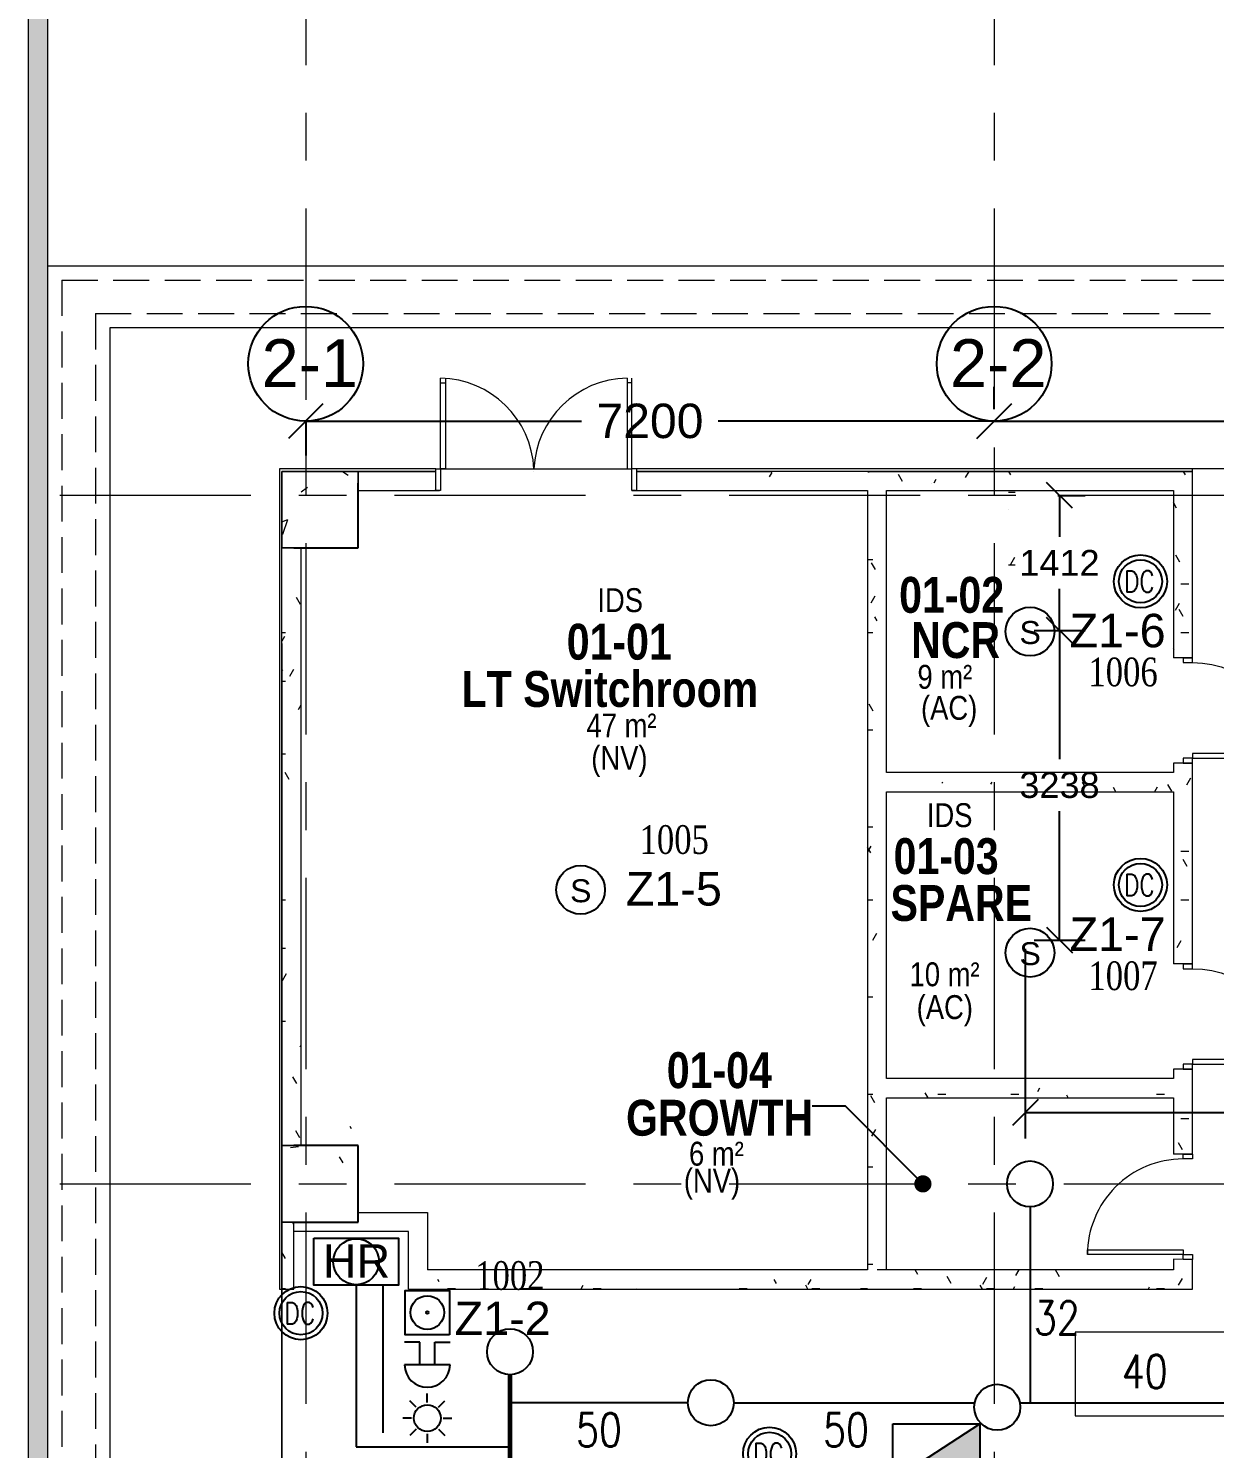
# Model space of a CAD drawing. Header units: millimetres. Extents: x -282761 to 137668, y -273845 to 94451.
# Drawn here: x -10479 to 1926, y -5993 to 8857 of the extents above; entities that cross this region are included whole.
import ezdxf

# ---------------------------------------------------------------- set-up
doc = ezdxf.new("R2010")
doc.units = ezdxf.units.MM
doc.linetypes.add('BLK_2 - 1ST__2ND_STOREY_PLAN-archi clean_11 SEPT 2024$0$IDA - Grid Line', pattern=[3500, 2000, -500, 500, -500])
doc.linetypes.add('BLK_2 - 1ST__2ND_STOREY_PLAN-archi clean_11 SEPT 2024$0$IDA - Hidden 065', pattern=[537.5, 375, -162.5])
doc.layers.get('Defpoints').update_dxf_attribs({"color": 8})
for name, color, linetype in [('ADRESS', 42, 'Continuous'), ('DIM', 8, 'Continuous'), ('M-_FIRE----_E-', 14, 'Continuous'), ('M-_FIRESMOKE_E-', 1, 'Continuous'), ('M-_FIRESPRK_T-', 7, 'Continuous'), ('M-_SPRKPIEX_E-', 1, 'Continuous'), ('M-FIRE----_E-', 12, 'Continuous'), ('M-FIRE----_E- @ 1', 12, 'Continuous'), ('M-HOSEREEL_E-', 1, 'Continuous'), ('M_HR PIPE', 3, 'Continuous'), ('ROOMNAME', 7, 'Continuous'), ('SITE DIM', 5, 'Continuous'), ('ZONENAME', 152, 'Continuous')]:
    doc.layers.add(name, color=color, linetype=linetype)
for name, color, linetype, lineweight in [('BLK_2 - 1ST__2ND_STOREY_PLAN-archi clean_11 SEPT 2024$0$0-1', 8, 'Continuous', 5), ('BLK_2 - 1ST__2ND_STOREY_PLAN-archi clean_11 SEPT 2024$0$1599_DB_A_BLK2_HQ_R21- LINKVIEW_BLK2_1ST STOREY Toilet JOH$0$A-_WALL----_H-2', 8, 'Continuous', 9), ('BLK_2 - 1ST__2ND_STOREY_PLAN-archi clean_11 SEPT 2024$0$1599_DB_A_BLK2_HQ_R21- LINKVIEW_BLK2_1ST STOREY Toilet JOH$0$S-_COLN----_E', 8, 'Continuous', 9), ('BLK_2 - 1ST__2ND_STOREY_PLAN-archi clean_11 SEPT 2024$0$_CATCHMENT_DRAIN', 8, 'Continuous', 0), ('BLK_2 - 1ST__2ND_STOREY_PLAN-archi clean_11 SEPT 2024$0$_CATCHMENT_DRAIN_HD', 8, 'BLK_2 - 1ST__2ND_STOREY_PLAN-archi clean_11 SEPT 2024$0$IDA - Hidden 065', 0), ('BLK_2 - 1ST__2ND_STOREY_PLAN-archi clean_11 SEPT 2024$0$A-_ANOT----_D-1', 8, 'Continuous', 9), ('BLK_2 - 1ST__2ND_STOREY_PLAN-archi clean_11 SEPT 2024$0$A-_DETA----_E-1', 8, 'Continuous', 9), ('BLK_2 - 1ST__2ND_STOREY_PLAN-archi clean_11 SEPT 2024$0$A-_DOOR----_E', 8, 'Continuous', 9), ('BLK_2 - 1ST__2ND_STOREY_PLAN-archi clean_11 SEPT 2024$0$A-_DOOR----_E-1', 8, 'Continuous', 9), ('BLK_2 - 1ST__2ND_STOREY_PLAN-archi clean_11 SEPT 2024$0$A-_FLOR----_E', 8, 'Continuous', 9), ('BLK_2 - 1ST__2ND_STOREY_PLAN-archi clean_11 SEPT 2024$0$A-_WALL----_E', 8, 'Continuous', 9), ('BLK_2 - 1ST__2ND_STOREY_PLAN-archi clean_11 SEPT 2024$0$A-_WALL----_E-1', 8, 'Continuous', 18), ('BLK_2 - 1ST__2ND_STOREY_PLAN-archi clean_11 SEPT 2024$0$A-_WALL----_H-1', 8, 'Continuous', 9), ('BLK_2 - 1ST__2ND_STOREY_PLAN-archi clean_11 SEPT 2024$0$A-_WALL----_H-2', 8, 'Continuous', 9), ('BLK_2 - 1ST__2ND_STOREY_PLAN-archi clean_11 SEPT 2024$0$A-_WALLPRTN_E-1', 8, 'Continuous', 18), ('BLK_2 - 1ST__2ND_STOREY_PLAN-archi clean_11 SEPT 2024$0$S-_ANOTGRID_E-1', 8, 'BLK_2 - 1ST__2ND_STOREY_PLAN-archi clean_11 SEPT 2024$0$IDA - Grid Line', 9), ('BLK_2 - 1ST__2ND_STOREY_PLAN-archi clean_11 SEPT 2024$0$S-_COLN----_E', 8, 'Continuous', 9), ('BLK_2 - 1ST__2ND_STOREY_PLAN-archi clean_11 SEPT 2024$0$S-_COLN----_E-1', 8, 'Continuous', 25), ('BLK_2 - 1ST__2ND_STOREY_PLAN-archi clean_11 SEPT 2024$0$S-_COLN----_E-2', 8, 'Continuous', 9)]:
    doc.layers.add(name, color=color, linetype=linetype, lineweight=lineweight)
doc.styles.add('BLK_2 - 1ST__2ND_STOREY_PLAN_12  JUNE 2024$0$Arial Narrow_2', font='ARIALN.TTF', dxfattribs={"height": 500})
doc.styles.add('BLK_2 - 1ST__2ND_STOREY_PLAN_12  JUNE 2024$0$Arial Narrow_4', font='ARIALN.TTF', dxfattribs={"height": 375})
doc.styles.add('BLK_2 - 1ST__2ND_STOREY_PLAN_12  JUNE 2024$0$Arial Narrow_B_2', font='ARIALNB.TTF', dxfattribs={"height": 500})
doc.styles.add('Simplex', font='SIMPLEX.shx', dxfattribs={"width": 0.8, "height": 2.5})
doc.styles.get("Standard").update_dxf_attribs({"font": 'arial.ttf'})
doc.styles.add('TIME', font='times.ttf', dxfattribs={"width": 0.8})
doc.styles.add('TW_Romans', font='romans.shx', dxfattribs={"width": 0.8})
doc.dimstyles.new('DIM 150', dxfattribs={"dimscale": 1500, "dimtxt": 0.18, "dimasz": 0.18, "dimexe": 0.18, "dimexo": 0.0625, "dimgap": 0.09, "dimtad": 0, "dimtih": 1, "dimtoh": 1, "dimdec": 0, "dimzin": 0, "dimdsep": 46, "dimtxsty": 'Standard', "dimblk": 'OBLIQUE', "dimcen": 0.09, "dimadec": 0, "dimazin": 0, "dimtfac": 1, "dimtdec": 0, "dimtofl": 0, "dimtmove": 0, "dimatfit": 3, "dimfxl": 1, "dimtolj": 1, "dimtzin": 0, "dimarcsym": 0})
doc.dimstyles.new('DIM 200', dxfattribs={"dimscale": 2000, "dimtxt": 0.18, "dimasz": 0.18, "dimexe": 0.18, "dimexo": 0.0625, "dimgap": 0.09, "dimtad": 0, "dimtih": 1, "dimtoh": 1, "dimdec": 0, "dimzin": 0, "dimdsep": 46, "dimtxsty": 'Standard', "dimblk": 'OBLIQUE', "dimcen": 0.09, "dimadec": 0, "dimazin": 0, "dimtfac": 1, "dimtdec": 0, "dimtofl": 0, "dimtmove": 0, "dimatfit": 3, "dimfxl": 1, "dimtolj": 1, "dimtzin": 0, "dimarcsym": 0})
doc.dimstyles.new('ROOM', dxfattribs={"dimscale": 1000, "dimtxt": 0.18, "dimasz": 0.18, "dimexe": 0.18, "dimexo": 0.0625, "dimgap": 0.09, "dimtad": 0, "dimtih": 1, "dimtoh": 1, "dimdec": 0, "dimzin": 0, "dimdsep": 46, "dimtxsty": 'Standard', "dimblk": 'OBLIQUE', "dimcen": 0.09, "dimadec": 0, "dimazin": 0, "dimtfac": 1, "dimtdec": 0, "dimtofl": 0, "dimtmove": 0, "dimatfit": 3, "dimldrblk": 'DOT', "dimfxl": 1, "dimtolj": 1, "dimtzin": 0, "dimarcsym": 0})
pattern_1 = [(50, (0, 0), (1821.84, -159.39), [190.5, -2095.5]), (355, (0, 0), (-352.428, 1910.567), [152.4, -1676.4]), (100.451, (151.8, -13.3), (1469.426, 1751.166), [161.9, -1780.9]), (46.184, (0, 508), (2710.79, -420.428), [285.75, -3143.25]), (96.636, (226, 473), (2374.026, 2474.276), [242.85, -2671.35]), (351.184, (0, 508), (2374.05, 2474.25), [228.6, -2514.6]), (21, (254, 381), (1516.144, -1022.652), [190.5, -2095.5]), (326, (254, 381), (618.02, 1841.88), [152.4, -1676.4]), (71.451, (380.3, 295.8), (2134.171, 819.212), [161.9, -1780.9]), (37.5, (0, 0), (30.886, 845.5504), [83.82, -1572.26, 83.82, -1617.98, -1682.75]), (37.5, (0, 0), (30.886, 845.5504), [-3357.88, 83.82, -1598.93]), (7.5, (0, 0), (668.1966, 1001.806), [83.82, -886.46, 83.82, -1534.16, -641.35]), (7.5, (0, 0), (668.1966, 1001.806), [-2588.26, 83.82, -557.53]), (327.5, (-566.4, 0), (1355.9093, -57.2896), [83.82, -551.18, 83.82, -1897.38, -2628.9]), (327.5, (-566.4, 0), (1355.9093, -57.2896), [-2616.2, 83.82, -2545.08]), (317.5, (-820.4, 0), (1481.293, 254.266), [83.82, -741.68, 83.82, -1231.9, -1866.9]), (317.5, (-820.4, 0), (1481.293, 254.266), [-2141.22, 83.82, -1783.08])]
pattern_2 = [(0, (0, 0), (1016, 254), [83.82, -678.18, 83.82, -678.18, -4064]), (0, (0, 0), (1016, 254), [-1524, 83.82, -1440.18, 83.82, -678.18, -1778]), (0, (0, 0), (1016, 254), [-3810, 83.82, -424.18, 83.82, -1186.18]), (120, (381, 127), (-727.97045, 752.8818), [83.82, -678.18, 83.82, -678.18, -4064]), (120, (381, 127), (-727.97045, 752.8818), [-1524, 83.82, -1440.18, 83.82, -678.18, -1778]), (120, (381, 127), (-727.97045, 752.8818), [-3810, 83.82, -424.18, 83.82, -1186.18]), (240, (508, 635), (-288.02955, -1006.8818), [83.82, -678.18, 83.82, -678.18, -4064]), (240, (508, 635), (-288.02955, -1006.8818), [-1524, 83.82, -1440.18, 83.82, -678.18, -1778]), (240, (508, 635), (-288.02955, -1006.8818), [-3810, 83.82, -424.18, 83.82, -1186.18])]
pattern_3 = [(0, (1825, 0), (1016, 254), [83.82, -678.18, 83.82, -678.18, -4064]), (0, (1825, 0), (1016, 254), [-1524, 83.82, -1440.18, 83.82, -678.18, -1778]), (0, (1825, 0), (1016, 254), [-3810, 83.82, -424.18, 83.82, -1186.18]), (120, (2206, 127), (-727.97045, 752.8818), [83.82, -678.18, 83.82, -678.18, -4064]), (120, (2206, 127), (-727.97045, 752.8818), [-1524, 83.82, -1440.18, 83.82, -678.18, -1778]), (120, (2206, 127), (-727.97045, 752.8818), [-3810, 83.82, -424.18, 83.82, -1186.18]), (240, (2333, 635), (-288.02955, -1006.8818), [83.82, -678.18, 83.82, -678.18, -4064]), (240, (2333, 635), (-288.02955, -1006.8818), [-1524, 83.82, -1440.18, 83.82, -678.18, -1778]), (240, (2333, 635), (-288.02955, -1006.8818), [-3810, 83.82, -424.18, 83.82, -1186.18])]
pattern_4 = [(0, (-131307.08, -42727.71), (1016, 254), [83.82, -678.18, 83.82, -678.18, -4064]), (0, (-131307.08, -42727.71), (1016, 254), [-1524, 83.82, -1440.18, 83.82, -678.18, -1778]), (0, (-131307.08, -42727.71), (1016, 254), [-3810, 83.82, -424.18, 83.82, -1186.18]), (120, (-130926.08, -42600.71), (-727.97, 752.882), [83.82, -678.18, 83.82, -678.18, -4064]), (120, (-130926.08, -42600.71), (-727.97, 752.882), [-1524, 83.82, -1440.18, 83.82, -678.18, -1778]), (120, (-130926.08, -42600.71), (-727.97, 752.882), [-3810, 83.82, -424.18, 83.82, -1186.18]), (240, (-130799.08, -42092.71), (-288.0295, -1006.882), [83.82, -678.18, 83.82, -678.18, -4064]), (240, (-130799.08, -42092.71), (-288.0295, -1006.882), [-1524, 83.82, -1440.18, 83.82, -678.18, -1778]), (240, (-130799.08, -42092.71), (-288.0295, -1006.882), [-3810, 83.82, -424.18, 83.82, -1186.18])]

# ---------------------------------------------------------------- blocks, each defined once
blk = doc.blocks.new('_Oblique')
at = {"color": 0, "linetype": 'ByBlock', "lineweight": -2}
blk.add_line((-0.5, -0.5), (0.5, 0.5), dxfattribs=at)
blk = doc.blocks.new('*D32')
at = {"layer": 'Defpoints', "color": 0, "transparency": 16777216}
for p in [(194, 3975), (-54, 2563), (304, 2563)]:
    blk.add_point(p, dxfattribs=at)
at = {"layer": 'SITE DIM', "color": 0, "lineweight": -2, "transparency": 16777216}
for p, q in [((288, 3975), (574, 3975)), ((304, 3975), (304, 3540)), ((304, 2563), (304, 2999)), ((39, 2563), (574, 2563))]:
    blk.add_line(p, q, dxfattribs=at)
at = {"layer": 'SITE DIM', "color": 0, "lineweight": -2, "transparency": 16777216, "xscale": 270, "yscale": 270, "zscale": 270}
for p, rotation in [((304, 3975), 90), ((304, 2563), 270)]:
    blk.add_blockref('_Oblique', p, dxfattribs=dict(at, rotation=rotation))
at = {"layer": 'SITE DIM', "color": 0, "transparency": 16777216, "insert": (304, 3269), "char_height": 270, "attachment_point": 5}
blk.add_mtext('\\A1;1412', dxfattribs=at)
blk = doc.blocks.new('*D33')
at = {"layer": 'Defpoints', "color": 0, "transparency": 16777216}
for p in [(-54, 2563), (-54, -675), (304, -675)]:
    blk.add_point(p, dxfattribs=at)
at = {"layer": 'SITE DIM', "color": 0, "lineweight": -2, "transparency": 16777216}
for p, q in [((39, 2563), (574, 2563)), ((304, 2563), (304, 1217)), ((304, -675), (304, 671)), ((39, -675), (574, -675))]:
    blk.add_line(p, q, dxfattribs=at)
at = {"layer": 'SITE DIM', "color": 0, "lineweight": -2, "transparency": 16777216, "xscale": 270, "yscale": 270, "zscale": 270}
for p, rotation in [((304, 2563), 90), ((304, -675), 270)]:
    blk.add_blockref('_Oblique', p, dxfattribs=dict(at, rotation=rotation))
at = {"layer": 'SITE DIM', "color": 0, "transparency": 16777216, "insert": (304, 944), "char_height": 270, "attachment_point": 5}
blk.add_mtext('\\A1;3238', dxfattribs=at)
blk = doc.blocks.new('*D37')
at = {"layer": 'Defpoints', "color": 0, "transparency": 16777216}
for p in [(-54, -675), (5378, -1662), (-54, -2479)]:
    blk.add_point(p, dxfattribs=at)
at = {"layer": 'SITE DIM', "color": 0, "lineweight": -2, "transparency": 16777216}
for p, q in [((-54, -768), (-54, -2749)), ((5378, -1756), (5378, -2749)), ((-54, -2479), (2125, -2479)), ((5378, -2479), (3199, -2479))]:
    blk.add_line(p, q, dxfattribs=at)
at = {"layer": 'SITE DIM', "color": 0, "lineweight": -2, "transparency": 16777216, "xscale": 270, "yscale": 270, "zscale": 270, "rotation": 180}
blk.add_blockref('_Oblique', (-54, -2479), dxfattribs=at)
at = {"layer": 'SITE DIM', "color": 0, "lineweight": -2, "transparency": 16777216, "xscale": 270, "yscale": 270, "zscale": 270}
blk.add_blockref('_Oblique', (5378, -2479), dxfattribs=at)
at = {"layer": 'SITE DIM', "color": 0, "transparency": 16777216, "insert": (2662, -2479), "char_height": 270, "attachment_point": 5}
blk.add_mtext('\\A1;5432', dxfattribs=at)
blk = doc.blocks.new('fire0101')
at = {"color": 0, "linetype": 'Continuous'}
blk.add_circle((0, 0), 100, dxfattribs=at)
blk = doc.blocks.new('_Dot')
at = {"color": 0, "linetype": 'ByBlock', "lineweight": -2}
blk.add_line((-0.5, 0), (-1, 0), dxfattribs=at)
at = {"color": 0, "linetype": 'ByBlock', "const_width": 0.5}
blk.add_lwpolyline([(-0.25, 0, 1), (0.25, 0, 1)], format="xyb", close=True, dxfattribs=at)
blk = doc.blocks.new('SMOKE')
at = {"layer": 'M-_FIRESMOKE_E-'}
blk.add_circle((0, 0), 255, dxfattribs=at)
blk.add_text('S', height=240, dxfattribs=at).set_placement((-110, -130))
blk = doc.blocks.new('Extinguisher')
at = {"layer": 'M-FIRE----_E-'}
for radius in [185.1, 150.3]:
    blk.add_circle((0, 0), radius, dxfattribs=at)
at = {"color": 7, "style": 'TW_Romans', "width": 0.8}
blk.add_text('DC', height=150, dxfattribs=at).set_placement((-116.1, -75.7))
blk = doc.blocks.new('Call Point')
at = {"layer": 'M-FIRE----_E-'}
blk.add_lwpolyline([(-231, 463), (231, 463), (231, 0), (-231, 0)], close=True, dxfattribs=at)
for radius in [176, 13.1]:
    blk.add_circle((0, 231), radius, dxfattribs=at)
blk = doc.blocks.new('Alarm Bell')
at = {"layer": 'M-FIRE----_E-'}
for p, q in [((-238, 0), (238, 0)), ((79, 0), (79, -238)), ((-79, 0), (-79, -238)), ((-79, -238), (-238, -238)), ((79, -238), (238, -238))]:
    blk.add_line(p, q, dxfattribs=at)
blk.add_arc((0, -3), 238, 0.697, 179.303, dxfattribs=at)
blk = doc.blocks.new('*U15')
at = {"layer": 'M-FIRE----_E-'}
blk.add_line((-33, -33), (33, 33), dxfattribs=at)
blk = doc.blocks.new('*U14')
at = {"layer": 'M-FIRE----_E-', "color": 0, "linetype": 'ByBlock', "lineweight": -2, "transparency": 16777216}
for p, rotation in [((31604, 13669), 45), ((31455, 13607), 90), ((31393, 13458), 135), ((31815, 13458), 315.0000000000001), ((31455, 13309), 180), ((31604, 13247), 225.0000000000001), ((31753, 13309), 270)]:
    blk.add_blockref('*U15', p, dxfattribs=dict(at, rotation=rotation))
blk.add_blockref('*U15', (31753, 13607), dxfattribs=at)
blk = doc.blocks.new('Strobe Light')
at = {"layer": 'M-FIRE----_E-'}
blk.add_circle((0, 0), 140, dxfattribs=at)
blk.add_blockref('*U14', (-31604, -13458), dxfattribs=at)
blk = doc.blocks.new('FM200 PANEL')
at = {"ltscale": 0.1}
h = blk.add_hatch(color=256, dxfattribs=at)
h.dxf.hatch_style = 1
h.paths.add_polyline_path([(-59571, -55914), (-60480, -56505), (-59571, -56505)])
blk.add_line((-60480, -56505), (-59571, -55914), dxfattribs=at)
blk.add_lwpolyline([(-60480, -55914), (-59571, -55914), (-59571, -56505), (-60480, -56505)], close=True, dxfattribs=at)
blk = doc.blocks.new('HR')
at = {"layer": 'M-HOSEREEL_E-'}
blk.add_lwpolyline([(-443, 492), (443, 492), (443, 0), (-443, 0)], close=True, dxfattribs=at)
blk.add_text('HR', height=350, dxfattribs=at).set_placement((-350, 80))
blk = doc.blocks.new('*D108')
at = {"layer": 'Defpoints', "color": 0, "transparency": 16777216}
for p in [(-7579, 4877), (-379, 4751), (-379, 4751)]:
    blk.add_point(p, dxfattribs=at)
at = {"layer": 'DIM', "color": 0, "lineweight": -2, "transparency": 16777216}
for p, q in [((-379, 4876), (-379, 5111)), ((-7579, 4752), (-7579, 4391)), ((-7579, 4751), (-4695, 4751)), ((-379, 4751), (-3264, 4751))]:
    blk.add_line(p, q, dxfattribs=at)
at = {"layer": 'DIM', "color": 0, "lineweight": -2, "transparency": 16777216, "xscale": 360, "yscale": 360, "zscale": 360, "rotation": 180}
blk.add_blockref('_Oblique', (-7579, 4751), dxfattribs=at)
at = {"layer": 'DIM', "color": 0, "lineweight": -2, "transparency": 16777216, "xscale": 360, "yscale": 360, "zscale": 360}
blk.add_blockref('_Oblique', (-379, 4751), dxfattribs=at)
at = {"layer": 'DIM', "color": 0, "transparency": 16777216, "insert": (-3979, 4751), "char_height": 360, "attachment_point": 5}
blk.add_mtext('\\A1;7200', dxfattribs=at)
blk = doc.blocks.new('*D109')
at = {"layer": 'Defpoints', "color": 0, "transparency": 16777216}
for p in [(-379, 4751), (6821, 4751), (6821, 4751)]:
    blk.add_point(p, dxfattribs=at)
at = {"layer": 'DIM', "color": 0, "lineweight": -2, "transparency": 16777216}
for p, q in [((-379, 4876), (-379, 5111)), ((6821, 4876), (6821, 5111)), ((-379, 4751), (2505, 4751)), ((6821, 4751), (3936, 4751))]:
    blk.add_line(p, q, dxfattribs=at)
at = {"layer": 'DIM', "color": 0, "lineweight": -2, "transparency": 16777216, "xscale": 360, "yscale": 360, "zscale": 360, "rotation": 180}
blk.add_blockref('_Oblique', (-379, 4751), dxfattribs=at)
at = {"layer": 'DIM', "color": 0, "lineweight": -2, "transparency": 16777216, "xscale": 360, "yscale": 360, "zscale": 360}
blk.add_blockref('_Oblique', (6821, 4751), dxfattribs=at)
at = {"layer": 'DIM', "color": 0, "transparency": 16777216, "insert": (3221, 4751), "char_height": 360, "attachment_point": 5}
blk.add_mtext('\\A1;7200', dxfattribs=at)
blk = doc.blocks.new('BLK_2 - 1ST__2ND_STOREY_PLAN-archi clean_11 SEPT 2024$0$IDA - F - Single - Swing - 1100L X 2200H - B2-FTD02 - 2HR-3463516-BLK 2 1ST STOREY PLAN')
at = {"layer": 'BLK_2 - 1ST__2ND_STOREY_PLAN-archi clean_11 SEPT 2024$0$A-_DOOR----_E-1'}
for p, q in [((-550, 50), (-500, 50)), ((-550, -50), (-550, 50)), ((-500, 50), (-500, -50)), ((500, 50), (550, 50)), ((500, -50), (500, 50)), ((550, 50), (550, -50)), ((-500, -50), (-550, -50)), ((450, -50), (500, -50)), ((450, -1050), (450, -50)), ((500, -50), (500, -1050)), ((550, -50), (500, -50)), ((500, -1050), (450, -1050))]:
    blk.add_line(p, q, dxfattribs=at)
blk.add_arc((500, -50), 1000, 180, 270, dxfattribs=at)
blk = doc.blocks.new('BLK_2 - 1ST__2ND_STOREY_PLAN-archi clean_11 SEPT 2024$0$1599_DB_A_BLK2_HQ_R21_rvt-1-BLK 2 1ST STOREY PLAN')
at = {"layer": 'BLK_2 - 1ST__2ND_STOREY_PLAN-archi clean_11 SEPT 2024$0$A-_WALL----_H-1'}
h = blk.add_hatch(dxfattribs=at)
h.set_pattern_fill('FP_3', color=256, style=0, pattern_type=2)
h.set_pattern_definition(pattern_3)
h.paths.add_polyline_path([(-129661, -47052), (-129611, -47052), (-129610, -46742), (-129811, -46742), (-129812, -47052)])
h.paths.add_polyline_path([(-129711, -45642), (-129611, -45642), (-129611, -44752), (-129811, -44752), (-129811, -45642)])
h.paths.add_polyline_path([(-129611, -43652), (-129611, -41552), (-129811, -41552), (-129811, -43652), (-129661, -43652)])
h.paths.add_polyline_path([(-129661, -40452), (-129611, -40452), (-129611, -38502), (-129811, -38502), (-129811, -40452)])
h = blk.add_hatch(dxfattribs=at)
h.set_pattern_fill('FP_3', color=256, style=0, pattern_type=2)
h.set_pattern_definition(pattern_3)
h.paths.add_polyline_path([(-133011, -46952), (-132911, -46952), (-132911, -38627), (-133011, -38627), (-133011, -46779)])
h = blk.add_hatch(dxfattribs=at)
h.set_pattern_fill('FP_3', color=256, style=0, pattern_type=2)
h.set_pattern_definition(pattern_3)
h.paths.add_polyline_path([(-129711, -41852), (-129711, -41752), (-132911, -41752), (-132911, -41852), (-130067, -41852)])
h = blk.add_hatch(dxfattribs=at)
h.set_pattern_fill('FP_3', color=256, style=0, pattern_type=2)
h.set_pattern_definition(pattern_3)
h.paths.add_polyline_path([(-132214, -45052), (-129711, -45052), (-129711, -44952), (-132911, -44952), (-132911, -45052)])
h = blk.add_hatch(dxfattribs=at)
h.set_pattern_fill('FP_3', color=256, style=0, pattern_type=2)
h.set_pattern_definition([(0, (-4175, 0), (1016, 254), [83.82, -678.18, 83.82, -678.18, -4064]), (0, (-4175, 0), (1016, 254), [-1524, 83.82, -1440.18, 83.82, -678.18, -1778]), (0, (-4175, 0), (1016, 254), [-3810, 83.82, -424.18, 83.82, -1186.18]), (120, (-3794, 127), (-727.97045, 752.8818), [83.82, -678.18, 83.82, -678.18, -4064]), (120, (-3794, 127), (-727.97045, 752.8818), [-1524, 83.82, -1440.18, 83.82, -678.18, -1778]), (120, (-3794, 127), (-727.97045, 752.8818), [-3810, 83.82, -424.18, 83.82, -1186.18]), (240, (-3667, 635), (-288.02955, -1006.8818), [83.82, -678.18, 83.82, -678.18, -4064]), (240, (-3667, 635), (-288.02955, -1006.8818), [-1524, 83.82, -1440.18, 83.82, -678.18, -1778]), (240, (-3667, 635), (-288.02955, -1006.8818), [-3810, 83.82, -424.18, 83.82, -1186.18])])
h.paths.add_polyline_path([(-139011, -46452), (-139011, -46352), (-137711, -46352), (-137711, -46452), (-139009, -46452)])
h = blk.add_hatch(dxfattribs=at)
h.set_pattern_fill('FP_3', color=256, style=0, pattern_type=2)
h.set_pattern_definition(pattern_3)
h.paths.add_polyline_path([(-133011, -47052), (-129711, -47052), (-129711, -46852), (-133011, -46852), (-133011, -46981)])
h = blk.add_hatch(dxfattribs=at)
h.set_pattern_fill('FP_3', color=256, style=0, pattern_type=2)
h.set_pattern_definition(pattern_2)
h.paths.add_polyline_path([(-137811, -47052), (-133011, -47052), (-133011, -46952), (-137811, -46952), (-137811, -47002)])
h.paths.add_polyline_path([(-139136, -47052), (-139011, -47052), (-139011, -46952), (-139136, -46952)])
at = {"layer": 'BLK_2 - 1ST__2ND_STOREY_PLAN-archi clean_11 SEPT 2024$0$A-_WALL----_H-2'}
h = blk.add_hatch(dxfattribs=at)
h.set_pattern_fill('FP_3', color=256, style=0, pattern_type=2)
h.set_pattern_definition(pattern_2)
edge = h.paths.add_edge_path()
edge.add_arc((-137494, -38572), 995, 2.558, 4.0006)
edge.add_line((-136502, -38502), (-136499, -38502))
edge.add_arc((-135507, -38571), 994, 176.0346, 177.4782)
h.paths.add_polyline_path([(-137425, -38527), (-137425, -38502), (-138336, -38502), (-138336, -38627), (-137475, -38627), (-137475, -38527)])
h.paths.add_polyline_path([(-133011, -38502), (-133011, -38627), (-131436, -38627), (-131436, -38502)])
h.paths.add_polyline_path([(-134011, -38627), (-134011, -38502), (-135525, -38502), (-135525, -38527), (-135475, -38527), (-135475, -38627)])
h = blk.add_hatch(dxfattribs=at)
h.set_pattern_fill('FP_3', color=256, style=0, pattern_type=2)
h.set_pattern_definition(pattern_2)
h.paths.add_polyline_path([(-139136, -46952), (-139011, -46952), (-139011, -46352), (-139136, -46352), (-139136, -46501)])
h.paths.add_polyline_path([(-138936, -39301), (-139136, -39302), (-139136, -45552), (-138936, -45551)])
h = blk.add_hatch(dxfattribs=at)
h.set_pattern_fill('FP_3', color=256, style=0, pattern_type=2)
h.set_pattern_definition([(0, (604.28, 998.3), (1016, 254), [83.82, -678.18, 83.82, -678.18, -4064]), (0, (604.28, 998.3), (1016, 254), [-1524, 83.82, -1440.18, 83.82, -678.18, -1778]), (0, (604.28, 998.3), (1016, 254), [-3810, 83.82, -424.18, 83.82, -1186.18]), (120, (985.28, 1125.3), (-727.97045, 752.8818), [83.82, -678.18, 83.82, -678.18, -4064]), (120, (985.28, 1125.3), (-727.97045, 752.8818), [-1524, 83.82, -1440.18, 83.82, -678.18, -1778]), (120, (985.28, 1125.3), (-727.97045, 752.8818), [-3810, 83.82, -424.18, 83.82, -1186.18]), (240, (1112.28, 1633.3), (-288.02955, -1006.8818), [83.82, -678.18, 83.82, -678.18, -4064]), (240, (1112.28, 1633.3), (-288.02955, -1006.8818), [-1524, 83.82, -1440.18, 83.82, -678.18, -1778]), (240, (1112.28, 1633.3), (-288.02955, -1006.8818), [-3810, 83.82, -424.18, 83.82, -1186.18])])
h.paths.add_polyline_path([(-138532, -45954), (-138407, -45954), (-138407, -45354), (-138532, -45354), (-138532, -45502)])
at = {"layer": 'BLK_2 - 1ST__2ND_STOREY_PLAN-archi clean_11 SEPT 2024$0$S-_COLN----_E-2'}
h = blk.add_hatch(dxfattribs=at)
h.set_pattern_fill('FP_2', color=256, style=0, pattern_type=2)
h.set_pattern_definition(pattern_1)
h.paths.add_polyline_path([(-139136, -39302), (-138336, -39302), (-138336, -38502), (-139136, -38505), (-139136, -38627)])
h = blk.add_hatch(dxfattribs=at)
h.set_pattern_fill('FP_2', color=256, style=0, pattern_type=2)
h.set_pattern_definition(pattern_1)
h.paths.add_polyline_path([(-139133, -46352), (-138336, -46352), (-138336, -45552), (-139136, -45552), (-139136, -46352)])
blk.add_line((-137475, -38477), (-135475, -38477))
blk.add_lwpolyline([(-129611, -47052), (-129611, -46743), (-129811, -46740)])
at = {"layer": 'BLK_2 - 1ST__2ND_STOREY_PLAN-archi clean_11 SEPT 2024$0$A-_DOOR----_E'}
for p, q in [((-137475, -38477), (-137475, -37527)), ((-137425, -37527), (-137425, -38477)), ((-135525, -37527), (-135525, -38477)), ((-135475, -38477), (-135475, -37527)), ((-137475, -37577), (-137425, -37577)), ((-135475, -37577), (-135525, -37577)), ((-137525, -38477), (-137475, -38477)), ((-137525, -38702), (-137525, -38477)), ((-137475, -38477), (-137475, -38702)), ((-137425, -38477), (-137475, -38477)), ((-135525, -38477), (-135475, -38477)), ((-135475, -38702), (-135475, -38477)), ((-135425, -38477), (-135425, -38702)), ((-137475, -38702), (-137536, -38702)), ((-135436, -38702), (-135475, -38702))]:
    blk.add_line(p, q, dxfattribs=at)
for centre, radius, start, end in [((-137494, -38522), 995, 2.558, 88.9408), ((-135507, -38521), 994, 91.0443, 177.4782)]:
    blk.add_arc(centre, radius, start, end, dxfattribs=at)
at = {"layer": 'BLK_2 - 1ST__2ND_STOREY_PLAN-archi clean_11 SEPT 2024$0$A-_FLOR----_E'}
for p, q in [((-122736, -37002), (-140936, -37002)), ((-140936, -37002), (-140936, -67477)), ((-139136, -38502), (-139136, -39302)), ((-139136, -38502), (-137525, -38502)), ((-137525, -38502), (-139136, -38502)), ((-139136, -39302), (-139136, -38502)), ((-136502, -38502), (-136499, -38502)), ((-136499, -38502), (-136502, -38502)), ((-135425, -38502), (-134011, -38502)), ((-134011, -38502), (-135425, -38502)), ((-129611, -38502), (-133011, -38502)), ((-133011, -38502), (-129611, -38502)), ((-139136, -67477), (-139136, -39302)), ((-139136, -40302), (-139136, -45552)), ((-139136, -45552), (-139136, -46352)), ((-139136, -46352), (-139136, -46952)), ((-139136, -46952), (-139136, -47052)), ((-139136, -47052), (-139136, -69502))]:
    blk.add_line(p, q, dxfattribs=at)
at = {"layer": 'BLK_2 - 1ST__2ND_STOREY_PLAN-archi clean_11 SEPT 2024$0$A-_WALL----_E'}
for p, q in [((-139136, -38502), (-138336, -38502)), ((-138336, -38502), (-138336, -38627)), ((-137525, -38502), (-138336, -38502)), ((-136499, -38502), (-136502, -38502)), ((-134011, -38502), (-135425, -38502)), ((-131436, -38502), (-133011, -38502)), ((-139136, -39302), (-139136, -38627)), ((-139011, -39302), (-139136, -39302)), ((-139136, -40302), (-139136, -45552)), ((-139136, -45552), (-139011, -45552)), ((-139136, -46352), (-139136, -45552)), ((-139011, -46352), (-139136, -46352)), ((-139136, -46352), (-139136, -46952)), ((-139136, -47052), (-139136, -46952)), ((-139136, -47052), (-139011, -47052))]:
    blk.add_line(p, q, dxfattribs=at)
at = {"layer": 'BLK_2 - 1ST__2ND_STOREY_PLAN-archi clean_11 SEPT 2024$0$A-_WALL----_E-1'}
for p, q in [((-137525, -38477), (-139161, -38477)), ((-139161, -38477), (-139161, -46952)), ((-136497, -38477), (-136504, -38477)), ((-133011, -38477), (-135475, -38477)), ((-127596, -38477), (-133011, -38477)), ((-129611, -38627), (-129611, -38477)), ((-138347, -38702), (-137486, -38702)), ((-135475, -38702), (-134211, -38702)), ((-132811, -38702), (-129811, -38702)), ((-138936, -39302), (-138936, -39299)), ((-139011, -47052), (-139011, -46352))]:
    blk.add_line(p, q, dxfattribs=at)
blk.add_lwpolyline([(-138936, -39302), (-138936, -45549)], dxfattribs=at)
at = {"layer": 'BLK_2 - 1ST__2ND_STOREY_PLAN-archi clean_11 SEPT 2024$0$A-_WALLPRTN_E-1'}
for p, q in [((-134011, -38502), (-134011, -38502)), ((-133011, -38502), (-134011, -38502)), ((-133011, -38502), (-133011, -38502)), ((-134211, -38702), (-134211, -38702)), ((-134211, -38702), (-134011, -38702)), ((-134011, -38702), (-133011, -38702)), ((-133011, -38702), (-133011, -46452)), ((-132811, -41652), (-132811, -38702)), ((-129811, -38702), (-129811, -40452)), ((-129611, -40452), (-129611, -38627)), ((-129711, -40452), (-129611, -40452)), ((-129611, -40452), (-129711, -40452)), ((-129811, -41552), (-129811, -41652)), ((-129611, -41552), (-129711, -41552)), ((-129711, -41552), (-129611, -41552)), ((-129611, -43652), (-129611, -41552)), ((-129811, -41652), (-132811, -41652)), ((-132811, -44852), (-132811, -41852)), ((-132811, -41852), (-129811, -41852)), ((-129811, -41852), (-129811, -43652)), ((-129711, -43652), (-129611, -43652)), ((-129811, -44752), (-129811, -44852)), ((-129611, -44752), (-129711, -44752)), ((-129611, -45642), (-129611, -44752)), ((-129811, -44852), (-132811, -44852)), ((-132811, -46852), (-132811, -45052)), ((-132811, -45052), (-129811, -45052)), ((-129811, -45052), (-129811, -45642)), ((-129711, -45642), (-129611, -45642)), ((-138336, -46252), (-137611, -46252)), ((-137611, -46252), (-137611, -46452)), ((-137811, -46452), (-139011, -46452)), ((-137811, -46952), (-137811, -46452)), ((-137611, -46452), (-137611, -46852)), ((-133011, -46452), (-133011, -46852)), ((-129811, -46740), (-129811, -46852)), ((-129611, -46742), (-129711, -46742)), ((-133011, -46852), (-137611, -46852)), ((-129811, -46852), (-132911, -46852)), ((-139161, -46952), (-139161, -47052)), ((-139161, -47052), (-139136, -47052)), ((-137811, -47052), (-137811, -46952)), ((-137811, -47052), (-133011, -47052)), ((-133011, -47052), (-129711, -47052)), ((-129711, -47052), (-129611, -47052))]:
    blk.add_line(p, q, dxfattribs=at)
for points in [[(-129611, -40452), (-129811, -40452)], [(-129611, -41552), (-129811, -41552)], [(-129611, -43652), (-129811, -43652)], [(-129611, -44752), (-129811, -44752)], [(-129611, -45642), (-129811, -45642)]]:
    blk.add_lwpolyline(points, dxfattribs=at)
at = {"layer": 'BLK_2 - 1ST__2ND_STOREY_PLAN-archi clean_11 SEPT 2024$0$S-_COLN----_E'}
for p, q in [((-138336, -38502), (-139136, -38502)), ((-139136, -38502), (-139136, -38627)), ((-138336, -38627), (-138336, -38502)), ((-139136, -38627), (-139136, -39302)), ((-139136, -39302), (-139011, -39302)), ((-139011, -45552), (-139136, -45552)), ((-139136, -45552), (-139136, -46352)), ((-139136, -46352), (-139011, -46352))]:
    blk.add_line(p, q, dxfattribs=at)
at = {"layer": 'BLK_2 - 1ST__2ND_STOREY_PLAN-archi clean_11 SEPT 2024$0$S-_COLN----_E-1'}
for p, q in [((-138336, -39302), (-138336, -38627)), ((-139011, -39302), (-138336, -39302)), ((-138336, -45552), (-139011, -45552)), ((-138336, -46352), (-138336, -45552)), ((-139011, -46352), (-138336, -46352))]:
    blk.add_line(p, q, dxfattribs=at)
at = {"layer": 'BLK_2 - 1ST__2ND_STOREY_PLAN-archi clean_11 SEPT 2024$0$A-_DOOR----_E-1', "xscale": -1.000000000000003, "rotation": 90}
for p in [(-129661, -41002), (-129661, -44202)]:
    blk.add_blockref('BLK_2 - 1ST__2ND_STOREY_PLAN-archi clean_11 SEPT 2024$0$IDA - F - Single - Swing - 1100L X 2200H - B2-FTD02 - 2HR-3463516-BLK 2 1ST STOREY PLAN', p, dxfattribs=at)
at = {"layer": 'BLK_2 - 1ST__2ND_STOREY_PLAN-archi clean_11 SEPT 2024$0$A-_DOOR----_E-1', "rotation": 270}
blk.add_blockref('BLK_2 - 1ST__2ND_STOREY_PLAN-archi clean_11 SEPT 2024$0$IDA - F - Single - Swing - 1100L X 2200H - B2-FTD02 - 2HR-3463516-BLK 2 1ST STOREY PLAN', (-129661, -46192), dxfattribs=at)
blk = doc.blocks.new('BLK_2 - 1ST__2ND_STOREY_PLAN-archi clean_11 SEPT 2024$0$Spot Elevations - 16L x 3_5H - FFL - Magentar-4680237-BLK 2 1ST STOREY PLAN')
at = {"layer": 'BLK_2 - 1ST__2ND_STOREY_PLAN-archi clean_11 SEPT 2024$0$A-_ANOT----_D-1'}
for p, q in [((16, 3.5), (0, 3.5)), ((0, 3.5), (0, 0)), ((16, 0), (16, 3.5)), ((0, 0), (16, 0))]:
    blk.add_line(p, q, dxfattribs=at)
blk = doc.blocks.new('BLK_2 - 1ST__2ND_STOREY_PLAN-archi clean_11 SEPT 2024')
at = {"layer": 'BLK_2 - 1ST__2ND_STOREY_PLAN-archi clean_11 SEPT 2024$0$1599_DB_A_BLK2_HQ_R21- LINKVIEW_BLK2_1ST STOREY Toilet JOH$0$A-_WALL----_H-2'}
h = blk.add_hatch(dxfattribs=at)
h.set_pattern_fill('FP_2', color=256, style=0, pattern_type=2)
h.set_pattern_definition(pattern_4)
h.paths.add_polyline_path([(-131436, -39652), (-131436, -38627), (-131536, -38627), (-131536, -39652), (-131486, -39652)], flags=0)
h = blk.add_hatch(dxfattribs=at)
h.set_pattern_fill('FP_2', color=256, style=0, pattern_type=2)
h.set_pattern_definition(pattern_4)
h.paths.add_polyline_path([(-131486, -47052), (-131436, -47052), (-131436, -46852), (-131536, -46852), (-131536, -47052)], flags=0)
h = blk.add_hatch(dxfattribs=at)
h.set_pattern_fill('FP_2', color=256, style=0, pattern_type=2)
h.set_pattern_definition(pattern_4)
h.paths.add_polyline_path([(-136286, -47052), (-136036, -47052), (-136036, -46952), (-136286, -46952), (-136286, -47002)], flags=0)
at = {"layer": 'BLK_2 - 1ST__2ND_STOREY_PLAN-archi clean_11 SEPT 2024$0$A-_WALL----_H-1'}
h = blk.add_hatch(dxfattribs=at)
h.set_pattern_fill('FP_1', color=256, style=0, pattern_type=2)
h.set_pattern_definition([(0, (0, 0), (635, 635), [79.375, -555.625]), (90, (0, 0), (-635, 635), [79.375, -555.625]), (135, (79.38, 0), (-635.0003, 0), [112.253, -785.772]), (0, (79.4, 357.2), (635, 635), [79.375, -555.625]), (45, (119.06, 317.5), (0, 635.0003), [56.127, -841.899]), (135, (119.06, 317.5), (-635.0003, 0), [56.127, -841.899]), (0, (317.5, 515.94), (635, 635), [112.253, -522.747]), (45, (317.5, 515.94), (0, 635.0003), [79.375, -818.651]), (135, (429.75, 515.94), (-635.0003, 0), [79.375, -818.651]), (90, (436.56, 158.75), (-635, 635), [79.375, -555.625]), (45, (436.56, 158.75), (0, 635.0003), [56.127, -841.899]), (135, (476.25, 198.44), (-635.0003, 0), [56.127, -841.899]), (0, (79.4, 158.75), (635, 635), [39.687, -531.812]), (0, (555.6, 317.5), (635, 635), [39.687, -531.812]), (90, (357.2, 396.9), (-635, 635), [39.687, -531.812]), (135, (436.56, 39.7), (-635.0003, 0), [56.127, -841.899]), (135, (158.75, 476.25), (-635.0003, 0), [56.127, -841.899]), (45, (297.66, 208.36), (0, 635.0003), [56.127, -841.899]), (90, (218.3, 79.4), (-635, 635), [9.922, -625.078]), (90, (248.05, 347.27), (-635, 635), [9.922, -625.078]), (90, (545.7, 456.4), (-635, 635), [9.922, -625.078]), (90, (555.6, 119.06), (-635, 635), [9.922, -625.078])])
h.paths.add_polyline_path([(-141586, -67552), (-141586, -19020), (-141786, -19020), (-141786, -67552)])
at = {"layer": 'BLK_2 - 1ST__2ND_STOREY_PLAN-archi clean_11 SEPT 2024$0$1599_DB_A_BLK2_HQ_R21- LINKVIEW_BLK2_1ST STOREY Toilet JOH$0$S-_COLN----_E'}
blk.add_line((-139136, -47052), (-139136, -52752), dxfattribs=at)
at = {"layer": 'BLK_2 - 1ST__2ND_STOREY_PLAN-archi clean_11 SEPT 2024$0$_CATCHMENT_DRAIN'}
for p, q in [((-141586, -36352), (-122086, -36352)), ((-141586, -36352), (-141586, -67452)), ((-122736, -37002), (-140936, -37002)), ((-140936, -37002), (-140936, -67502))]:
    blk.add_line(p, q, dxfattribs=at)
at = {"layer": 'BLK_2 - 1ST__2ND_STOREY_PLAN-archi clean_11 SEPT 2024$0$_CATCHMENT_DRAIN_HD'}
for p, q in [((-141436, -36502), (-122236, -36502)), ((-141436, -36502), (-141436, -67302)), ((-141086, -36852), (-122586, -36852)), ((-141086, -36852), (-141086, -67352))]:
    blk.add_line(p, q, dxfattribs=at)
at = {"layer": 'BLK_2 - 1ST__2ND_STOREY_PLAN-archi clean_11 SEPT 2024$0$A-_DETA----_E-1'}
blk.add_line((-141786, -50046), (-141786, -39046), dxfattribs=at)
at = {"layer": 'BLK_2 - 1ST__2ND_STOREY_PLAN-archi clean_11 SEPT 2024$0$A-_WALL----_E-1'}
for p, q in [((-141786, -67552), (-141786, -19020)), ((-141586, -19020), (-141586, -67552))]:
    blk.add_line(p, q, dxfattribs=at)
at = {"layer": 'BLK_2 - 1ST__2ND_STOREY_PLAN-archi clean_11 SEPT 2024$0$S-_ANOTGRID_E-1'}
for p, q in [((-138886, -28753), (-138886, -124071)), ((-131686, -28753), (-131686, -124071)), ((-141459, -38752), (-97514, -38752)), ((-141459, -38752), (-97514, -38752)), ((-141459, -38752), (-97514, -38752)), ((-141459, -45952), (-97514, -45952))]:
    blk.add_line(p, q, dxfattribs=at)
blk.add_lwpolyline([(-138336, -39302), (-139136, -39302), (-139136, -38502), (-138336, -38502)], close=True, dxfattribs=at)
at = {"layer": 'BLK_2 - 1ST__2ND_STOREY_PLAN-archi clean_11 SEPT 2024$0$0-1'}
blk.add_blockref('BLK_2 - 1ST__2ND_STOREY_PLAN-archi clean_11 SEPT 2024$0$1599_DB_A_BLK2_HQ_R21_rvt-1-BLK 2 1ST STOREY PLAN', (0, 0), dxfattribs=at)
at = {"layer": 'BLK_2 - 1ST__2ND_STOREY_PLAN-archi clean_11 SEPT 2024$0$A-_ANOT----_D-1', "xscale": 249.9999999999999, "yscale": 249.9999999999999, "zscale": 249.9999999999999}
blk.add_blockref('BLK_2 - 1ST__2ND_STOREY_PLAN-archi clean_11 SEPT 2024$0$Spot Elevations - 16L x 3_5H - FFL - Magentar-4680237-BLK 2 1ST STOREY PLAN', (-130839, -48377), dxfattribs=at)

msp = doc.modelspace()

# ---------------------------------------------------------------- linework, layer by layer
for centre in [(-7579.3, 5350.9), (-379.3, 5350.9)]:
    msp.add_circle(centre, 600)
at = {"layer": 'M-_SPRKPIEX_E-'}
for p, q in [((-4.3, -3464.9), (-4.3, -5513.6)), ((-7051.3, -4285.2), (-7051.3, -4292.7)), ((-7051.3, -4292.7), (-7051.3, -5974.5)), ((-3582.3, -5513.6), (-5455.2, -5513.6)), ((-3102.3, -5513.6), (-582.3, -5513.6)), ((-102.3, -5513.6), (2836.3, -5513.6)), ((-7051.3, -5974.5), (-5442.6, -5974.5))]:
    msp.add_line(p, q, dxfattribs=at)
msp.add_lwpolyline([(-5442.6, -5219.8, 50, 52.9, 0), (-5442.6, -7739.8, 50, 52.9, 0)], format="xyseb", dxfattribs=at)
at = {"layer": 'M_HR PIPE'}
msp.add_line((-6773.5, -4285.2), (-6773.5, -5826.3), dxfattribs=at)

# ---------------------------------------------------------------- block references
at = {"layer": 'BLK_2 - 1ST__2ND_STOREY_PLAN-archi clean_11 SEPT 2024$0$_CATCHMENT_DRAIN'}
msp.add_blockref('BLK_2 - 1ST__2ND_STOREY_PLAN-archi clean_11 SEPT 2024', (131307.1, 42727.7), dxfattribs=at)
at = {"layer": 'M-_FIRE----_E-'}
msp.add_blockref('FM200 PANEL', (59040.7, 50180.3), dxfattribs=at)
at = {"layer": 'M-_FIRESMOKE_E-'}
for p in [(-4.3, 2550.7), (-4704.3, -149.7), (-4.3, -807.2)]:
    msp.add_blockref('SMOKE', p, dxfattribs=at)
at = {"layer": 'M-_SPRKPIEX_E-', "xscale": 2.4, "yscale": 2.4, "zscale": 2.4, "rotation": 258.865011862231}
for p in [(-4.3, -3224.9), (-7051.3, -4039), (-5442.6, -4979.8), (-3342.3, -5513.6), (-346.9, -5560)]:
    msp.add_blockref('fire0101', p, dxfattribs=at)
at = {"layer": 'M-FIRE----_E-', "xscale": 1.5, "yscale": 1.5, "zscale": 1.5}
for p in [(1150.8, 3075.4), (1150.8, -98.6), (-7628.6, -4576.5), (-2727.7, -6047)]:
    msp.add_blockref('Extinguisher', p, dxfattribs=at)
at = {"layer": 'M-FIRE----_E-', "rotation": 180}
msp.add_blockref('Strobe Light', (-6307.3, -5674), dxfattribs=at)
at = {"layer": 'M-FIRE----_E- @ 1', "rotation": 180}
for name, p in [('Call Point', (-6307.3, -4338.7)), ('Alarm Bell', (-6307.3, -5116.6))]:
    msp.add_blockref(name, p, dxfattribs=at)
at = {"layer": 'M-HOSEREEL_E-'}
msp.add_blockref('HR', (-7051.3, -4285.2), dxfattribs=at)

# ---------------------------------------------------------------- texts
for s, p in [('2-1', (-8040.9, 5107.4)), ('2-2', (-840.9, 5107.4))]:
    msp.add_text(s, height=500).set_placement(p)
at = {"layer": 'ADRESS', "char_height": 300, "width": 1194.075, "attachment_point": 1, "style": 'TIME'}
for s, insert in [('1006', (606.6, 2278.5)), ('1005', (-4087.6, 525.8)), ('1007', (606.6, -898.4)), ('1002', (-5806.6, -4032.8))]:
    msp.add_mtext(s, dxfattribs=dict(at, insert=insert))
at = {"layer": 'M-_FIRESPRK_T-', "style": 'Simplex', "width": 0.8}
for s, p in [('32', (36.2, -4801.2)), ('40', (955.6, -5362)), ('50', (-4752.3, -5971.9)), ('50', (-2168, -5971.9))]:
    msp.add_text(s, height=350, dxfattribs=at).set_placement(p)
at = {"layer": 'ROOMNAME', "attachment_point": 1}
for s, insert, char_height, width, style in [('01-02', (-1372.8, 3121.7), 375, 5150.842, 'BLK_2 - 1ST__2ND_STOREY_PLAN_12  JUNE 2024$0$Arial Narrow_B_2'), ('IDS', (-4528.9, 3004.3), 250, 1843.881, 'BLK_2 - 1ST__2ND_STOREY_PLAN_12  JUNE 2024$0$Arial Narrow_2'), ('01-01', (-4849.1, 2631.7), 375, 5150.842, 'BLK_2 - 1ST__2ND_STOREY_PLAN_12  JUNE 2024$0$Arial Narrow_B_2'), ('NCR', (-1247.1, 2648.9), 375, 1503.164, 'BLK_2 - 1ST__2ND_STOREY_PLAN_12  JUNE 2024$0$Arial Narrow_B_2'), ('LT Switchroom', (-5948.8, 2137.9), 375, 3248.633, 'BLK_2 - 1ST__2ND_STOREY_PLAN_12  JUNE 2024$0$Arial Narrow_B_2'), ('9 m²', (-1181.3, 2202.4), 250, 1362.869, 'BLK_2 - 1ST__2ND_STOREY_PLAN_12  JUNE 2024$0$Arial Narrow_4'), ('(AC)', (-1144, 1878), 250, 1102.32, 'BLK_2 - 1ST__2ND_STOREY_PLAN_12  JUNE 2024$0$Arial Narrow_4'), ('47 m²', (-4642.5, 1693.3), 250, 1362.869, 'BLK_2 - 1ST__2ND_STOREY_PLAN_12  JUNE 2024$0$Arial Narrow_4'), ('(NV)', (-4592.6, 1355), 250, 1102.32, 'BLK_2 - 1ST__2ND_STOREY_PLAN_12  JUNE 2024$0$Arial Narrow_4'), ('IDS', (-1083.2, 755.9), 250, 1843.881, 'BLK_2 - 1ST__2ND_STOREY_PLAN_12  JUNE 2024$0$Arial Narrow_2'), ('01-03', (-1430.4, 390.4), 375, 5150.842, 'BLK_2 - 1ST__2ND_STOREY_PLAN_12  JUNE 2024$0$Arial Narrow_B_2'), ('SPARE', (-1462.9, -100.1), 375, 1503.164, 'BLK_2 - 1ST__2ND_STOREY_PLAN_12  JUNE 2024$0$Arial Narrow_B_2'), ('10 m²', (-1263.5, -908.3), 250, 1362.869, 'BLK_2 - 1ST__2ND_STOREY_PLAN_12  JUNE 2024$0$Arial Narrow_4'), ('(AC)', (-1189.3, -1251.3), 250, 1102.32, 'BLK_2 - 1ST__2ND_STOREY_PLAN_12  JUNE 2024$0$Arial Narrow_4'), ('01-04', (-3802.6, -1848.2), 375, 5150.842, 'BLK_2 - 1ST__2ND_STOREY_PLAN_12  JUNE 2024$0$Arial Narrow_B_2'), ('GROWTH', (-4228.8, -2345.6), 375, 5150.842, 'BLK_2 - 1ST__2ND_STOREY_PLAN_12  JUNE 2024$0$Arial Narrow_B_2'), ('6 m²', (-3570.3, -2783.9), 250, 1062.236, 'BLK_2 - 1ST__2ND_STOREY_PLAN_12  JUNE 2024$0$Arial Narrow_4'), ('(NV)', (-3624.3, -3065.6), 250, 1102.32, 'BLK_2 - 1ST__2ND_STOREY_PLAN_12  JUNE 2024$0$Arial Narrow_4')]:
    msp.add_mtext(s, dxfattribs=dict(at, insert=insert, char_height=char_height, width=width, style=style))
at = {"layer": 'ZONENAME', "char_height": 350, "width": 1018.47, "attachment_point": 1}
for s, insert in [('\\pi22.673;Z1-6', (386.3, 2736.1)), ('\\pi21.24;Z1-5', (-4253.1, 35.8)), ('\\pi22.553;Z1-7', (386.3, -439.2)), ('\\pi24.344;Z1-2', (-6046.5, -4456.1))]:
    msp.add_mtext(s, dxfattribs=dict(at, insert=insert))

# ---------------------------------------------------------------- dimensions: what is measured, and where the dimension line sits
at = {"layer": 'DIM'}
for base, p1, p2, picture, middle in [((-379.3, 4750.9), (-7579.3, 4877.4), (-379.3, 4750.9), '*D108', (-3979.3, 4750.9)), ((6820.7, 4750.9), (-379.3, 4750.9), (6820.7, 4750.9), '*D109', (3220.7, 4750.9))]:
    dim = msp.add_linear_dim(base=base, p1=p1, p2=p2, dimstyle='DIM 200', override={"dimtmove": 1}, dxfattribs=at)
    dim.commit()
    dim.dimension.update_dxf_attribs({"geometry": picture, "text_midpoint": middle})
at = {"layer": 'SITE DIM'}
dim = msp.add_linear_dim(base=(304, 2563.2), p1=(193.8, 3975.3), p2=(-54.3, 2563.2), angle=90, dimstyle='DIM 150', dxfattribs=at)
dim.commit()
dim.dimension.update_dxf_attribs({"geometry": '*D32', "text_midpoint": (304, 3269.3)})
dim = msp.add_linear_dim(base=(304, -674.7), p1=(-54.3, 2563.2), p2=(-54.3, -674.7), angle=90, dimstyle='DIM 150', override={"dimtmove": 1}, dxfattribs=at)
dim.commit()
dim.dimension.update_dxf_attribs({"geometry": '*D33', "text_midpoint": (304, 944.3)})
dim = msp.add_linear_dim(base=(-54.2907472, -2479.2496425), p1=(5378.2092528, -1662.1584776), p2=(-54.2907472, -674.6584777), dimstyle='DIM 150', override={"dimtmove": 1}, dxfattribs=at)
dim.commit()
dim.dimension.update_dxf_attribs({"geometry": '*D37', "text_midpoint": (2661.9592528, -2479.2496425)})

# ---------------------------------------------------------------- leaders
at = {"layer": 'ROOMNAME'}
msp.add_leader([(-1124.3, -3224.7), (-1935.4, -2413.6), (-2281.7, -2413.6)], dimstyle='ROOM', override={"dimgap": 0.09, "dimtad": 0}, dxfattribs=at)

doc.saveas('drawing.dxf')
